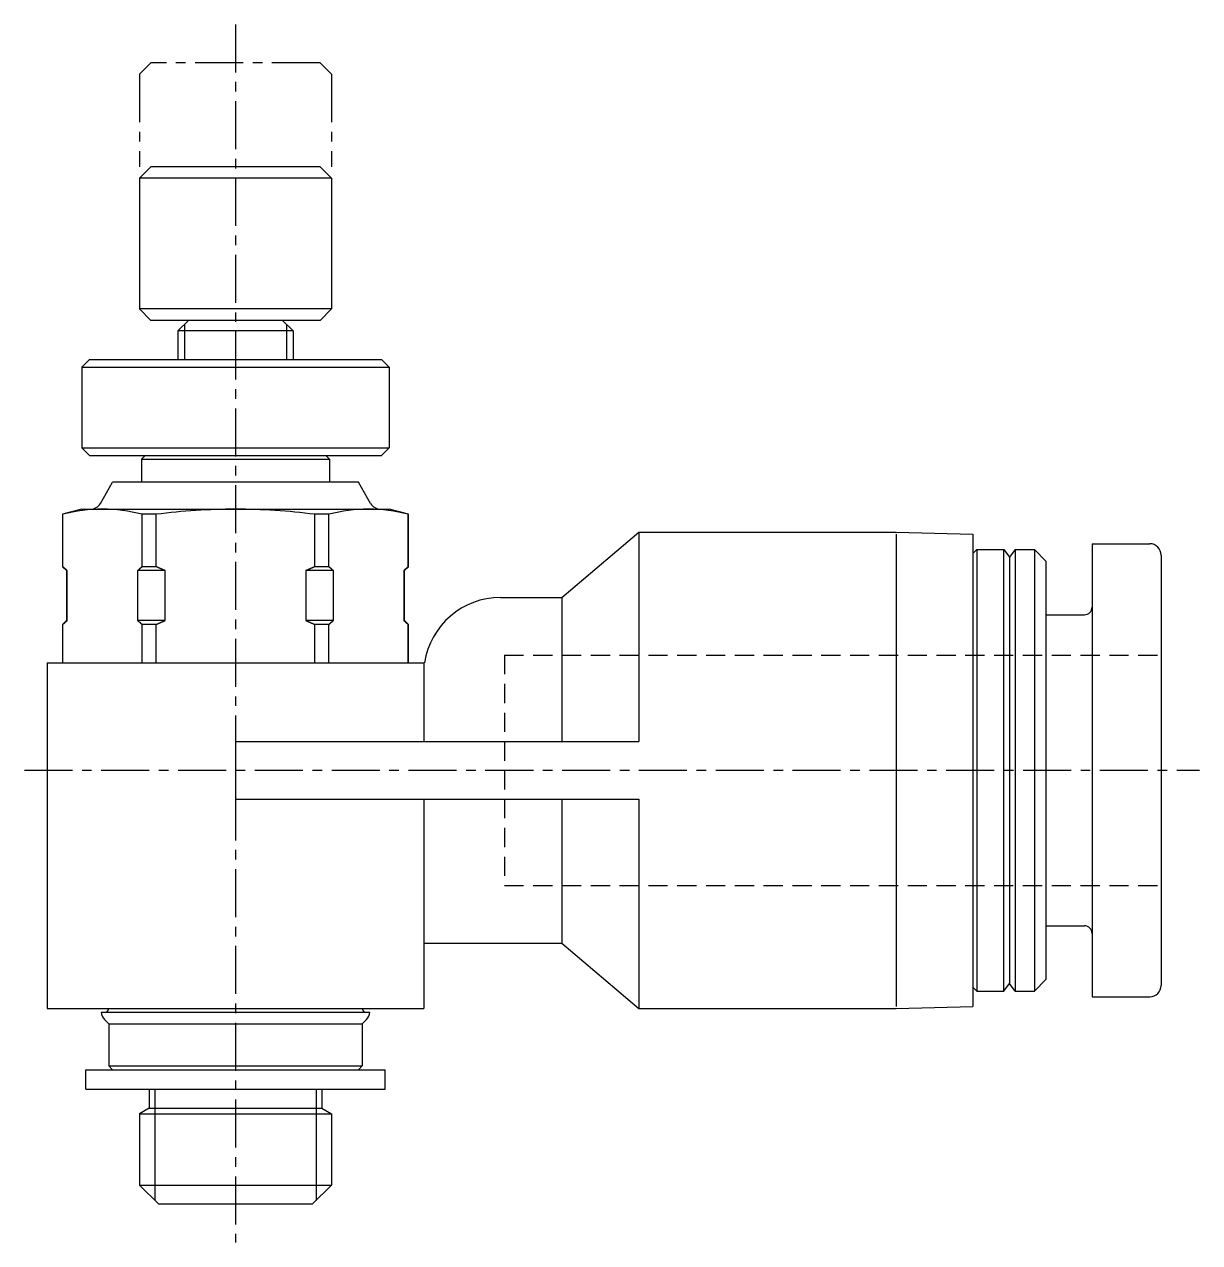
# Model space of a CAD drawing. Extents: x 3.6 to 91.3, y -19.5 to 70.
# Drawn here: x 28.64 to 59.24, y -0.5 to 31.22 of the extents above; entities that cross this region are included whole.
import ezdxf

# ---------------------------------------------------------------- set-up
doc = ezdxf.new("R2010")
doc.units = 0
doc.linetypes.add('CENTER', pattern=[2, 1.25, -0.25, 0.25, -0.25])
doc.linetypes.add('DASHED', pattern=[0.75, 0.5, -0.25])
doc.layers.get('0').update_dxf_attribs({"linetype": 'CONTINUOUS'})
doc.layers.add('CENTER', color=1, linetype='CENTER')
doc.layers.add('LY_1', color=7, linetype='CONTINUOUS')

msp = doc.modelspace()

# ---------------------------------------------------------------- linework, layer by layer
at = {"color": 7, "linetype": 'CONTINUOUS'}
for p, q in [((31.64, 27.216), (31.94, 27.516)), ((36.34, 27.516), (31.94, 27.516)), ((36.64, 27.216), (36.34, 27.516)), ((31.64, 27.216), (31.64, 23.816)), ((36.64, 27.216), (31.64, 27.216)), ((36.64, 27.216), (36.64, 23.816)), ((31.94, 23.516), (31.64, 23.816)), ((36.64, 23.816), (31.64, 23.816)), ((36.64, 23.816), (36.34, 23.516)), ((36.34, 23.516), (31.94, 23.516)), ((32.915, 23.516), (32.64, 23.241)), ((35.365, 23.516), (35.64, 23.241)), ((32.64, 23.241), (32.64, 22.5)), ((35.64, 23.241), (32.64, 23.241)), ((35.64, 23.241), (35.64, 22.5)), ((30.14, 22.3), (30.34, 22.5)), ((30.14, 22.3), (38.14, 22.3)), ((30.14, 22.3), (30.14, 20.2)), ((30.34, 22.5), (37.94, 22.5)), ((37.94, 22.5), (38.14, 22.3)), ((38.14, 22.3), (38.14, 20.2)), ((30.14, 20.2), (38.14, 20.2)), ((30.14, 20.2), (30.34, 20)), ((30.34, 20), (37.94, 20)), ((31.69, 19.9), (31.79, 20)), ((36.59, 19.9), (36.49, 20)), ((38.14, 20.2), (37.94, 20)), ((31.69, 19.9), (36.59, 19.9)), ((31.69, 19.9), (31.69, 19.3)), ((36.59, 19.9), (36.59, 19.3)), ((30.623, 18.75), (30.94, 19.3)), ((37.34, 19.3), (30.94, 19.3)), ((37.658, 18.75), (37.34, 19.3)), ((30.14, 18.6), (29.64, 18.466)), ((29.64, 18.466), (29.64, 17.1)), ((29.645, 18.466), (29.64, 18.466)), ((29.645, 17.1), (29.645, 18.466)), ((30.14, 18.6), (38.14, 18.6)), ((31.707, 17.1), (31.707, 18.466)), ((32.079, 18.466), (31.707, 18.466)), ((32.079, 17.1), (32.079, 18.466)), ((36.202, 17.1), (36.202, 18.466)), ((36.573, 18.466), (36.202, 18.466)), ((36.573, 17.1), (36.573, 18.466)), ((38.64, 18.466), (38.14, 18.6)), ((38.64, 18.466), (38.635, 18.466)), ((38.635, 17.1), (38.635, 18.466)), ((38.64, 17.1), (38.64, 18.466)), ((42.64, 16.3), (44.64, 18)), ((44.64, 18), (51.34, 18)), ((44.64, 18), (44.64, 12.55)), ((51.34, 18), (53.34, 17.948)), ((51.34, 17.948), (51.34, 5.652)), ((53.34, 17.948), (53.34, 5.652)), ((53.34, 17.45), (53.44, 17.55)), ((53.44, 17.55), (53.44, 6.05)), ((53.44, 17.55), (54.14, 17.55)), ((54.14, 6.05), (54.14, 17.55)), ((54.14, 17.55), (54.29, 17.35)), ((54.44, 17.55), (54.29, 17.35)), ((54.44, 17.55), (54.44, 6.05)), ((54.44, 17.55), (54.94, 17.55)), ((54.94, 17.55), (54.94, 6.05)), ((54.94, 17.55), (55.24, 17.25)), ((56.44, 17.7), (56.44, 5.9)), ((56.44, 17.7), (57.94, 17.7)), ((54.29, 17.35), (54.29, 6.25)), ((55.24, 17.25), (55.24, 6.35)), ((58.24, 17.4), (58.24, 6.2)), ((29.645, 17.1), (29.64, 17.1)), ((29.64, 17.1), (29.74, 17)), ((29.759, 17), (29.74, 17)), ((29.74, 17), (29.74, 15.7)), ((29.759, 15.7), (29.759, 17)), ((31.593, 17), (31.593, 15.7)), ((32.307, 17), (31.593, 17)), ((32.079, 17.1), (31.707, 17.1)), ((32.307, 15.7), (32.307, 17)), ((35.973, 17), (35.973, 15.7)), ((36.688, 17), (35.973, 17)), ((36.573, 17.1), (36.202, 17.1)), ((36.688, 15.7), (36.688, 17)), ((38.54, 17), (38.521, 17)), ((38.521, 17), (38.521, 15.7)), ((38.54, 17), (38.64, 17.1)), ((38.54, 15.7), (38.54, 17)), ((38.64, 17.1), (38.635, 17.1)), ((41.04, 16.3), (42.64, 16.3)), ((42.64, 16.3), (42.64, 12.55)), ((29.74, 15.7), (29.64, 15.6)), ((29.64, 15.6), (29.64, 14.6)), ((29.645, 15.6), (29.64, 15.6)), ((29.645, 14.6), (29.645, 15.6)), ((29.759, 15.7), (29.74, 15.7)), ((32.307, 15.7), (31.593, 15.7)), ((31.707, 14.6), (31.707, 15.6)), ((32.079, 15.6), (31.707, 15.6)), ((32.079, 14.6), (32.079, 15.6)), ((36.688, 15.7), (35.973, 15.7)), ((36.202, 14.6), (36.202, 15.6)), ((36.573, 15.6), (36.202, 15.6)), ((36.573, 14.6), (36.573, 15.6)), ((38.54, 15.7), (38.521, 15.7)), ((38.64, 15.6), (38.54, 15.7)), ((38.635, 14.6), (38.635, 15.6)), ((38.64, 15.6), (38.635, 15.6)), ((38.64, 14.6), (38.64, 15.6)), ((55.24, 15.85), (56.24, 15.85)), ((29.24, 14.6), (39.04, 14.6)), ((29.24, 14.6), (29.24, 5.6)), ((39.04, 14.6), (39.04, 12.55)), ((34.14, 12.55), (44.64, 12.55)), ((34.14, 12.55), (34.14, 11.05)), ((34.14, 11.05), (44.64, 11.05)), ((39.04, 11.05), (39.04, 5.6)), ((42.64, 11.05), (42.64, 7.3)), ((44.64, 11.05), (44.64, 5.6)), ((55.24, 7.75), (56.24, 7.75)), ((39.04, 7.3), (42.64, 7.3)), ((42.64, 7.3), (44.64, 5.6)), ((54.94, 6.05), (55.24, 6.35)), ((53.34, 6.15), (53.44, 6.05)), ((53.44, 6.05), (54.14, 6.05)), ((54.14, 6.05), (54.29, 6.25)), ((54.44, 6.05), (54.29, 6.25)), ((54.44, 6.05), (54.94, 6.05)), ((56.44, 5.9), (57.94, 5.9)), ((29.24, 5.6), (39.04, 5.6)), ((30.64, 5.5), (37.639, 5.5)), ((44.64, 5.6), (51.34, 5.6)), ((51.34, 5.6), (53.34, 5.652)), ((30.728, 5.312), (30.84, 5.2)), ((30.84, 5.2), (37.44, 5.2)), ((30.84, 5.2), (30.84, 4.1)), ((37.552, 5.312), (37.44, 5.2)), ((37.44, 5.2), (37.44, 4.1)), ((30.24, 3.5), (30.24, 4)), ((30.24, 4), (38.04, 4)), ((30.84, 4.1), (37.44, 4.1)), ((30.94, 4), (30.84, 4.1)), ((37.44, 4.1), (37.34, 4)), ((38.04, 3.5), (38.04, 4)), ((30.24, 3.5), (38.04, 3.5)), ((31.89, 3.5), (31.89, 3)), ((36.39, 3.5), (36.39, 3)), ((31.89, 3), (31.64, 2.856)), ((31.64, 2.856), (36.64, 2.856)), ((31.64, 2.856), (31.64, 1)), ((31.89, 3), (36.39, 3)), ((36.39, 3), (36.64, 2.856)), ((36.64, 2.856), (36.64, 1)), ((31.64, 1), (36.64, 1)), ((31.64, 1), (32.14, 0.5)), ((36.64, 1), (36.14, 0.5)), ((36.14, 0.5), (32.14, 0.5))]:
    msp.add_line(p, q, dxfattribs=at)
at = {"color": 3, "linetype": 'DASHED'}
for p, q in [((41.14, 14.8), (41.14, 8.8)), ((41.14, 14.8), (58.24, 14.8)), ((41.14, 8.8), (58.24, 8.8))]:
    msp.add_line(p, q, dxfattribs=at)
at = {"color": 7}
for points in [[(29.759, 17, 0), (29.759, 17, 0), (29.758, 17.001, 0), (29.757, 17.002, 0), (29.757, 17.002, 0), (29.756, 17.003, 0), (29.755, 17.004, 0), (29.754, 17.004, 0), (29.754, 17.005, 0), (29.753, 17.005, 0), (29.752, 17.006, 0), (29.751, 17.007, 0), (29.751, 17.007, 0), (29.75, 17.008, 0), (29.749, 17.009, 0), (29.748, 17.009, 0), (29.748, 17.01, 0), (29.747, 17.01, 0), (29.746, 17.011, 0), (29.746, 17.012, 0), (29.745, 17.012, 0), (29.744, 17.013, 0), (29.743, 17.013, 0), (29.743, 17.014, 0), (29.742, 17.015, 0), (29.741, 17.015, 0), (29.741, 17.016, 0), (29.74, 17.017, 0), (29.739, 17.017, 0), (29.738, 17.018, 0), (29.738, 17.018, 0), (29.737, 17.019, 0), (29.736, 17.02, 0), (29.735, 17.02, 0), (29.735, 17.021, 0), (29.734, 17.021, 0), (29.733, 17.022, 0), (29.733, 17.023, 0), (29.732, 17.023, 0), (29.731, 17.024, 0), (29.73, 17.024, 0), (29.73, 17.025, 0), (29.729, 17.026, 0), (29.728, 17.026, 0), (29.727, 17.027, 0), (29.727, 17.028, 0), (29.726, 17.028, 0), (29.725, 17.029, 0), (29.724, 17.029, 0), (29.724, 17.03, 0), (29.723, 17.031, 0), (29.722, 17.031, 0), (29.722, 17.032, 0), (29.721, 17.033, 0), (29.72, 17.033, 0), (29.719, 17.034, 0), (29.719, 17.035, 0), (29.718, 17.035, 0), (29.717, 17.036, 0), (29.716, 17.036, 0), (29.716, 17.037, 0), (29.715, 17.038, 0), (29.714, 17.038, 0), (29.714, 17.039, 0), (29.713, 17.04, 0), (29.712, 17.04, 0), (29.712, 17.041, 0), (29.711, 17.041, 0), (29.71, 17.042, 0), (29.709, 17.043, 0), (29.709, 17.043, 0), (29.708, 17.044, 0), (29.707, 17.044, 0), (29.706, 17.045, 0), (29.706, 17.046, 0), (29.705, 17.046, 0), (29.704, 17.047, 0), (29.704, 17.048, 0), (29.703, 17.048, 0), (29.702, 17.049, 0), (29.701, 17.049, 0), (29.701, 17.05, 0), (29.7, 17.051, 0), (29.699, 17.051, 0), (29.698, 17.052, 0), (29.698, 17.053, 0), (29.697, 17.053, 0), (29.696, 17.054, 0), (29.696, 17.055, 0), (29.695, 17.055, 0), (29.694, 17.056, 0), (29.694, 17.056, 0), (29.693, 17.057, 0), (29.692, 17.058, 0), (29.691, 17.058, 0), (29.691, 17.059, 0), (29.69, 17.06, 0), (29.689, 17.06, 0), (29.689, 17.061, 0), (29.688, 17.061, 0), (29.687, 17.062, 0), (29.686, 17.063, 0), (29.686, 17.063, 0), (29.685, 17.064, 0), (29.684, 17.065, 0), (29.683, 17.065, 0), (29.683, 17.066, 0), (29.682, 17.067, 0), (29.681, 17.067, 0), (29.681, 17.068, 0), (29.68, 17.069, 0), (29.679, 17.069, 0), (29.678, 17.07, 0), (29.678, 17.07, 0), (29.677, 17.071, 0), (29.676, 17.072, 0), (29.676, 17.072, 0), (29.675, 17.073, 0), (29.674, 17.074, 0), (29.674, 17.074, 0), (29.673, 17.075, 0), (29.672, 17.076, 0), (29.671, 17.076, 0), (29.671, 17.077, 0), (29.67, 17.077, 0), (29.669, 17.078, 0), (29.669, 17.079, 0), (29.668, 17.079, 0), (29.667, 17.08, 0), (29.666, 17.081, 0), (29.666, 17.081, 0), (29.665, 17.082, 0), (29.664, 17.082, 0), (29.664, 17.083, 0), (29.663, 17.084, 0), (29.662, 17.084, 0), (29.662, 17.085, 0), (29.661, 17.086, 0), (29.66, 17.086, 0), (29.659, 17.087, 0), (29.659, 17.088, 0), (29.658, 17.088, 0), (29.657, 17.089, 0), (29.657, 17.09, 0), (29.656, 17.09, 0), (29.655, 17.091, 0), (29.654, 17.091, 0), (29.654, 17.092, 0), (29.653, 17.093, 0), (29.652, 17.093, 0), (29.652, 17.094, 0), (29.651, 17.095, 0), (29.65, 17.095, 0), (29.649, 17.096, 0), (29.649, 17.097, 0), (29.648, 17.097, 0), (29.647, 17.098, 0), (29.647, 17.099, 0), (29.646, 17.099, 0), (29.645, 17.1, 0)], [(31.707, 17.1, 0), (31.706, 17.099, 0), (31.705, 17.099, 0), (31.705, 17.098, 0), (31.704, 17.097, 0), (31.703, 17.097, 0), (31.703, 17.096, 0), (31.702, 17.095, 0), (31.701, 17.095, 0), (31.7, 17.094, 0), (31.7, 17.093, 0), (31.699, 17.093, 0), (31.698, 17.092, 0), (31.698, 17.091, 0), (31.697, 17.091, 0), (31.696, 17.09, 0), (31.695, 17.09, 0), (31.695, 17.089, 0), (31.694, 17.088, 0), (31.693, 17.088, 0), (31.693, 17.087, 0), (31.692, 17.086, 0), (31.691, 17.086, 0), (31.691, 17.085, 0), (31.69, 17.084, 0), (31.689, 17.084, 0), (31.688, 17.083, 0), (31.688, 17.082, 0), (31.687, 17.082, 0), (31.686, 17.081, 0), (31.686, 17.081, 0), (31.685, 17.08, 0), (31.684, 17.079, 0), (31.683, 17.079, 0), (31.683, 17.078, 0), (31.682, 17.077, 0), (31.681, 17.077, 0), (31.681, 17.076, 0), (31.68, 17.076, 0), (31.679, 17.075, 0), (31.678, 17.074, 0), (31.678, 17.074, 0), (31.677, 17.073, 0), (31.676, 17.072, 0), (31.676, 17.072, 0), (31.675, 17.071, 0), (31.674, 17.07, 0), (31.674, 17.07, 0), (31.673, 17.069, 0), (31.672, 17.069, 0), (31.671, 17.068, 0), (31.671, 17.067, 0), (31.67, 17.067, 0), (31.669, 17.066, 0), (31.669, 17.065, 0), (31.668, 17.065, 0), (31.667, 17.064, 0), (31.666, 17.063, 0), (31.666, 17.063, 0), (31.665, 17.062, 0), (31.664, 17.061, 0), (31.663, 17.061, 0), (31.663, 17.06, 0), (31.662, 17.06, 0), (31.661, 17.059, 0), (31.661, 17.058, 0), (31.66, 17.058, 0), (31.659, 17.057, 0), (31.659, 17.056, 0), (31.658, 17.056, 0), (31.657, 17.055, 0), (31.656, 17.055, 0), (31.656, 17.054, 0), (31.655, 17.053, 0), (31.654, 17.053, 0), (31.654, 17.052, 0), (31.653, 17.051, 0), (31.652, 17.051, 0), (31.651, 17.05, 0), (31.651, 17.049, 0), (31.65, 17.049, 0), (31.649, 17.048, 0), (31.648, 17.048, 0), (31.648, 17.047, 0), (31.647, 17.046, 0), (31.646, 17.046, 0), (31.646, 17.045, 0), (31.645, 17.044, 0), (31.644, 17.044, 0), (31.643, 17.043, 0), (31.643, 17.043, 0), (31.642, 17.042, 0), (31.641, 17.041, 0), (31.64, 17.041, 0), (31.64, 17.04, 0), (31.639, 17.04, 0), (31.638, 17.039, 0), (31.638, 17.038, 0), (31.637, 17.038, 0), (31.636, 17.037, 0), (31.636, 17.036, 0), (31.635, 17.036, 0), (31.634, 17.035, 0), (31.633, 17.035, 0), (31.633, 17.034, 0), (31.632, 17.033, 0), (31.631, 17.033, 0), (31.63, 17.032, 0), (31.63, 17.031, 0), (31.629, 17.031, 0), (31.628, 17.03, 0), (31.628, 17.029, 0), (31.627, 17.029, 0), (31.626, 17.028, 0), (31.625, 17.028, 0), (31.625, 17.027, 0), (31.624, 17.026, 0), (31.623, 17.026, 0), (31.622, 17.025, 0), (31.622, 17.024, 0), (31.621, 17.024, 0), (31.62, 17.023, 0), (31.619, 17.023, 0), (31.619, 17.022, 0), (31.618, 17.021, 0), (31.617, 17.021, 0), (31.617, 17.02, 0), (31.616, 17.02, 0), (31.615, 17.019, 0), (31.614, 17.018, 0), (31.614, 17.018, 0), (31.613, 17.017, 0), (31.612, 17.017, 0), (31.611, 17.016, 0), (31.611, 17.015, 0), (31.61, 17.015, 0), (31.609, 17.014, 0), (31.609, 17.013, 0), (31.608, 17.013, 0), (31.607, 17.012, 0), (31.606, 17.012, 0), (31.606, 17.011, 0), (31.605, 17.01, 0), (31.604, 17.01, 0), (31.604, 17.009, 0), (31.603, 17.009, 0), (31.602, 17.008, 0), (31.601, 17.007, 0), (31.601, 17.007, 0), (31.6, 17.006, 0), (31.599, 17.005, 0), (31.598, 17.005, 0), (31.598, 17.004, 0), (31.597, 17.004, 0), (31.596, 17.003, 0), (31.596, 17.002, 0), (31.595, 17.002, 0), (31.594, 17.001, 0), (31.593, 17, 0), (31.593, 17, 0)], [(32.307, 17, 0), (32.306, 17, 0), (32.304, 17.001, 0), (32.303, 17.002, 0), (32.301, 17.002, 0), (32.3, 17.003, 0), (32.298, 17.003, 0), (32.297, 17.004, 0), (32.295, 17.005, 0), (32.294, 17.005, 0), (32.293, 17.006, 0), (32.291, 17.006, 0), (32.29, 17.007, 0), (32.288, 17.008, 0), (32.287, 17.008, 0), (32.285, 17.009, 0), (32.284, 17.01, 0), (32.282, 17.01, 0), (32.281, 17.011, 0), (32.28, 17.011, 0), (32.278, 17.012, 0), (32.277, 17.013, 0), (32.275, 17.013, 0), (32.274, 17.014, 0), (32.272, 17.015, 0), (32.271, 17.015, 0), (32.27, 17.016, 0), (32.268, 17.016, 0), (32.267, 17.017, 0), (32.265, 17.017, 0), (32.264, 17.018, 0), (32.262, 17.019, 0), (32.261, 17.019, 0), (32.259, 17.02, 0), (32.258, 17.021, 0), (32.257, 17.021, 0), (32.255, 17.022, 0), (32.254, 17.022, 0), (32.252, 17.023, 0), (32.251, 17.024, 0), (32.249, 17.024, 0), (32.248, 17.025, 0), (32.246, 17.026, 0), (32.245, 17.026, 0), (32.243, 17.027, 0), (32.242, 17.027, 0), (32.241, 17.028, 0), (32.239, 17.029, 0), (32.238, 17.029, 0), (32.236, 17.03, 0), (32.235, 17.03, 0), (32.233, 17.031, 0), (32.232, 17.032, 0), (32.23, 17.032, 0), (32.229, 17.033, 0), (32.228, 17.034, 0), (32.226, 17.034, 0), (32.225, 17.035, 0), (32.223, 17.035, 0), (32.222, 17.036, 0), (32.22, 17.037, 0), (32.219, 17.037, 0), (32.218, 17.038, 0), (32.216, 17.038, 0), (32.215, 17.039, 0), (32.213, 17.04, 0), (32.212, 17.04, 0), (32.21, 17.041, 0), (32.209, 17.042, 0), (32.208, 17.042, 0), (32.206, 17.043, 0), (32.205, 17.044, 0), (32.203, 17.044, 0), (32.202, 17.045, 0), (32.2, 17.045, 0), (32.199, 17.046, 0), (32.197, 17.047, 0), (32.196, 17.047, 0), (32.194, 17.048, 0), (32.193, 17.049, 0), (32.192, 17.049, 0), (32.19, 17.05, 0), (32.189, 17.05, 0), (32.187, 17.051, 0), (32.186, 17.052, 0), (32.184, 17.052, 0), (32.183, 17.053, 0), (32.182, 17.054, 0), (32.18, 17.054, 0), (32.179, 17.055, 0), (32.177, 17.055, 0), (32.176, 17.056, 0), (32.174, 17.057, 0), (32.173, 17.057, 0), (32.172, 17.058, 0), (32.17, 17.059, 0), (32.169, 17.059, 0), (32.167, 17.06, 0), (32.166, 17.061, 0), (32.164, 17.061, 0), (32.163, 17.062, 0), (32.161, 17.062, 0), (32.16, 17.063, 0), (32.159, 17.064, 0), (32.157, 17.064, 0), (32.156, 17.065, 0), (32.154, 17.066, 0), (32.153, 17.066, 0), (32.151, 17.067, 0), (32.15, 17.068, 0), (32.149, 17.068, 0), (32.147, 17.069, 0), (32.146, 17.07, 0), (32.144, 17.07, 0), (32.143, 17.071, 0), (32.141, 17.071, 0), (32.14, 17.072, 0), (32.139, 17.073, 0), (32.137, 17.073, 0), (32.136, 17.074, 0), (32.134, 17.075, 0), (32.133, 17.075, 0), (32.131, 17.076, 0), (32.13, 17.076, 0), (32.129, 17.077, 0), (32.127, 17.078, 0), (32.126, 17.078, 0), (32.124, 17.079, 0), (32.123, 17.08, 0), (32.121, 17.08, 0), (32.12, 17.081, 0), (32.118, 17.082, 0), (32.117, 17.082, 0), (32.116, 17.083, 0), (32.114, 17.084, 0), (32.113, 17.084, 0), (32.111, 17.085, 0), (32.11, 17.086, 0), (32.108, 17.086, 0), (32.107, 17.087, 0), (32.106, 17.087, 0), (32.104, 17.088, 0), (32.103, 17.089, 0), (32.101, 17.09, 0), (32.1, 17.09, 0), (32.099, 17.091, 0), (32.097, 17.091, 0), (32.096, 17.092, 0), (32.094, 17.093, 0), (32.093, 17.093, 0), (32.091, 17.094, 0), (32.09, 17.095, 0), (32.089, 17.095, 0), (32.087, 17.096, 0), (32.086, 17.097, 0), (32.084, 17.097, 0), (32.083, 17.098, 0), (32.081, 17.099, 0), (32.08, 17.099, 0), (32.079, 17.1, 0)], [(36.202, 17.1, 0), (36.2, 17.099, 0), (36.199, 17.099, 0), (36.197, 17.098, 0), (36.196, 17.097, 0), (36.194, 17.097, 0), (36.193, 17.096, 0), (36.192, 17.095, 0), (36.19, 17.095, 0), (36.189, 17.094, 0), (36.187, 17.093, 0), (36.186, 17.093, 0), (36.184, 17.092, 0), (36.183, 17.091, 0), (36.182, 17.091, 0), (36.18, 17.09, 0), (36.179, 17.09, 0), (36.177, 17.089, 0), (36.176, 17.088, 0), (36.175, 17.087, 0), (36.173, 17.087, 0), (36.172, 17.086, 0), (36.17, 17.086, 0), (36.169, 17.085, 0), (36.167, 17.084, 0), (36.166, 17.084, 0), (36.164, 17.083, 0), (36.163, 17.082, 0), (36.162, 17.082, 0), (36.16, 17.081, 0), (36.159, 17.08, 0), (36.157, 17.08, 0), (36.156, 17.079, 0), (36.154, 17.078, 0), (36.153, 17.078, 0), (36.152, 17.077, 0), (36.15, 17.076, 0), (36.149, 17.076, 0), (36.147, 17.075, 0), (36.146, 17.075, 0), (36.145, 17.074, 0), (36.143, 17.073, 0), (36.142, 17.073, 0), (36.14, 17.072, 0), (36.139, 17.071, 0), (36.137, 17.071, 0), (36.136, 17.07, 0), (36.135, 17.07, 0), (36.133, 17.069, 0), (36.132, 17.068, 0), (36.13, 17.068, 0), (36.129, 17.067, 0), (36.127, 17.066, 0), (36.126, 17.066, 0), (36.124, 17.065, 0), (36.123, 17.064, 0), (36.122, 17.064, 0), (36.12, 17.063, 0), (36.119, 17.062, 0), (36.117, 17.062, 0), (36.116, 17.061, 0), (36.114, 17.061, 0), (36.113, 17.06, 0), (36.111, 17.059, 0), (36.11, 17.059, 0), (36.109, 17.058, 0), (36.107, 17.057, 0), (36.106, 17.057, 0), (36.104, 17.056, 0), (36.103, 17.055, 0), (36.102, 17.055, 0), (36.1, 17.054, 0), (36.099, 17.054, 0), (36.097, 17.053, 0), (36.096, 17.052, 0), (36.094, 17.052, 0), (36.093, 17.051, 0), (36.091, 17.05, 0), (36.09, 17.05, 0), (36.089, 17.049, 0), (36.087, 17.049, 0), (36.086, 17.048, 0), (36.084, 17.047, 0), (36.083, 17.047, 0), (36.081, 17.046, 0), (36.08, 17.045, 0), (36.078, 17.045, 0), (36.077, 17.044, 0), (36.076, 17.044, 0), (36.074, 17.043, 0), (36.073, 17.042, 0), (36.071, 17.042, 0), (36.07, 17.041, 0), (36.068, 17.04, 0), (36.067, 17.04, 0), (36.066, 17.039, 0), (36.064, 17.039, 0), (36.063, 17.038, 0), (36.061, 17.037, 0), (36.06, 17.037, 0), (36.058, 17.036, 0), (36.057, 17.035, 0), (36.056, 17.035, 0), (36.054, 17.034, 0), (36.053, 17.034, 0), (36.051, 17.033, 0), (36.05, 17.032, 0), (36.048, 17.032, 0), (36.047, 17.031, 0), (36.045, 17.03, 0), (36.044, 17.03, 0), (36.042, 17.029, 0), (36.041, 17.029, 0), (36.04, 17.028, 0), (36.038, 17.027, 0), (36.037, 17.027, 0), (36.035, 17.026, 0), (36.034, 17.026, 0), (36.032, 17.025, 0), (36.031, 17.024, 0), (36.029, 17.024, 0), (36.028, 17.023, 0), (36.027, 17.022, 0), (36.025, 17.022, 0), (36.024, 17.021, 0), (36.022, 17.021, 0), (36.021, 17.02, 0), (36.019, 17.019, 0), (36.018, 17.019, 0), (36.017, 17.018, 0), (36.015, 17.017, 0), (36.014, 17.017, 0), (36.012, 17.016, 0), (36.011, 17.016, 0), (36.009, 17.015, 0), (36.008, 17.015, 0), (36.006, 17.014, 0), (36.005, 17.013, 0), (36.004, 17.013, 0), (36.002, 17.012, 0), (36.001, 17.011, 0), (35.999, 17.011, 0), (35.998, 17.01, 0), (35.996, 17.01, 0), (35.995, 17.009, 0), (35.993, 17.008, 0), (35.992, 17.008, 0), (35.99, 17.007, 0), (35.989, 17.006, 0), (35.988, 17.006, 0), (35.986, 17.005, 0), (35.985, 17.005, 0), (35.983, 17.004, 0), (35.982, 17.003, 0), (35.98, 17.003, 0), (35.979, 17.002, 0), (35.977, 17.002, 0), (35.976, 17.001, 0), (35.975, 17, 0), (35.973, 17, 0)], [(36.688, 17, 0), (36.687, 17, 0), (36.686, 17.001, 0), (36.685, 17.002, 0), (36.685, 17.002, 0), (36.684, 17.003, 0), (36.683, 17.004, 0), (36.683, 17.004, 0), (36.682, 17.005, 0), (36.681, 17.005, 0), (36.68, 17.006, 0), (36.68, 17.007, 0), (36.679, 17.007, 0), (36.678, 17.008, 0), (36.677, 17.009, 0), (36.677, 17.009, 0), (36.676, 17.01, 0), (36.675, 17.01, 0), (36.675, 17.011, 0), (36.674, 17.012, 0), (36.673, 17.012, 0), (36.672, 17.013, 0), (36.672, 17.013, 0), (36.671, 17.014, 0), (36.67, 17.015, 0), (36.669, 17.015, 0), (36.669, 17.016, 0), (36.668, 17.017, 0), (36.667, 17.017, 0), (36.666, 17.018, 0), (36.666, 17.018, 0), (36.665, 17.019, 0), (36.664, 17.02, 0), (36.664, 17.02, 0), (36.663, 17.021, 0), (36.662, 17.021, 0), (36.661, 17.022, 0), (36.661, 17.023, 0), (36.66, 17.023, 0), (36.659, 17.024, 0), (36.658, 17.024, 0), (36.658, 17.025, 0), (36.657, 17.026, 0), (36.656, 17.026, 0), (36.656, 17.027, 0), (36.655, 17.028, 0), (36.654, 17.028, 0), (36.653, 17.029, 0), (36.653, 17.029, 0), (36.652, 17.03, 0), (36.651, 17.031, 0), (36.651, 17.031, 0), (36.65, 17.032, 0), (36.649, 17.033, 0), (36.648, 17.033, 0), (36.648, 17.034, 0), (36.647, 17.035, 0), (36.646, 17.035, 0), (36.645, 17.036, 0), (36.645, 17.036, 0), (36.644, 17.037, 0), (36.643, 17.038, 0), (36.643, 17.038, 0), (36.642, 17.039, 0), (36.641, 17.04, 0), (36.64, 17.04, 0), (36.64, 17.041, 0), (36.639, 17.041, 0), (36.638, 17.042, 0), (36.638, 17.043, 0), (36.637, 17.043, 0), (36.636, 17.044, 0), (36.635, 17.044, 0), (36.635, 17.045, 0), (36.634, 17.046, 0), (36.633, 17.046, 0), (36.633, 17.047, 0), (36.632, 17.048, 0), (36.631, 17.048, 0), (36.63, 17.049, 0), (36.63, 17.049, 0), (36.629, 17.05, 0), (36.628, 17.051, 0), (36.627, 17.051, 0), (36.627, 17.052, 0), (36.626, 17.053, 0), (36.625, 17.053, 0), (36.625, 17.054, 0), (36.624, 17.055, 0), (36.623, 17.055, 0), (36.622, 17.056, 0), (36.622, 17.056, 0), (36.621, 17.057, 0), (36.62, 17.058, 0), (36.62, 17.058, 0), (36.619, 17.059, 0), (36.618, 17.06, 0), (36.617, 17.06, 0), (36.617, 17.061, 0), (36.616, 17.061, 0), (36.615, 17.062, 0), (36.615, 17.063, 0), (36.614, 17.063, 0), (36.613, 17.064, 0), (36.612, 17.065, 0), (36.612, 17.065, 0), (36.611, 17.066, 0), (36.61, 17.067, 0), (36.61, 17.067, 0), (36.609, 17.068, 0), (36.608, 17.069, 0), (36.607, 17.069, 0), (36.607, 17.07, 0), (36.606, 17.07, 0), (36.605, 17.071, 0), (36.605, 17.072, 0), (36.604, 17.072, 0), (36.603, 17.073, 0), (36.602, 17.074, 0), (36.602, 17.074, 0), (36.601, 17.075, 0), (36.6, 17.076, 0), (36.6, 17.076, 0), (36.599, 17.077, 0), (36.598, 17.077, 0), (36.597, 17.078, 0), (36.597, 17.079, 0), (36.596, 17.079, 0), (36.595, 17.08, 0), (36.595, 17.081, 0), (36.594, 17.081, 0), (36.593, 17.082, 0), (36.593, 17.082, 0), (36.592, 17.083, 0), (36.591, 17.084, 0), (36.59, 17.084, 0), (36.59, 17.085, 0), (36.589, 17.086, 0), (36.588, 17.086, 0), (36.587, 17.087, 0), (36.587, 17.088, 0), (36.586, 17.088, 0), (36.585, 17.089, 0), (36.585, 17.09, 0), (36.584, 17.09, 0), (36.583, 17.091, 0), (36.583, 17.091, 0), (36.582, 17.092, 0), (36.581, 17.093, 0), (36.581, 17.093, 0), (36.58, 17.094, 0), (36.579, 17.095, 0), (36.578, 17.095, 0), (36.578, 17.096, 0), (36.577, 17.097, 0), (36.576, 17.097, 0), (36.575, 17.098, 0), (36.575, 17.099, 0), (36.574, 17.099, 0), (36.573, 17.1, 0)], [(38.635, 17.1, 0), (38.634, 17.099, 0), (38.634, 17.099, 0), (38.633, 17.098, 0), (38.632, 17.097, 0), (38.632, 17.097, 0), (38.631, 17.096, 0), (38.63, 17.095, 0), (38.629, 17.095, 0), (38.629, 17.094, 0), (38.628, 17.093, 0), (38.627, 17.093, 0), (38.627, 17.092, 0), (38.626, 17.091, 0), (38.625, 17.091, 0), (38.624, 17.09, 0), (38.624, 17.09, 0), (38.623, 17.089, 0), (38.622, 17.088, 0), (38.622, 17.088, 0), (38.621, 17.087, 0), (38.62, 17.086, 0), (38.62, 17.086, 0), (38.619, 17.085, 0), (38.618, 17.084, 0), (38.617, 17.084, 0), (38.617, 17.083, 0), (38.616, 17.082, 0), (38.615, 17.082, 0), (38.614, 17.081, 0), (38.614, 17.081, 0), (38.613, 17.08, 0), (38.612, 17.079, 0), (38.612, 17.079, 0), (38.611, 17.078, 0), (38.61, 17.077, 0), (38.609, 17.077, 0), (38.609, 17.076, 0), (38.608, 17.076, 0), (38.607, 17.075, 0), (38.607, 17.074, 0), (38.606, 17.074, 0), (38.605, 17.073, 0), (38.605, 17.072, 0), (38.604, 17.072, 0), (38.603, 17.071, 0), (38.602, 17.07, 0), (38.602, 17.07, 0), (38.601, 17.069, 0), (38.6, 17.069, 0), (38.6, 17.068, 0), (38.599, 17.067, 0), (38.598, 17.067, 0), (38.597, 17.066, 0), (38.597, 17.065, 0), (38.596, 17.065, 0), (38.595, 17.064, 0), (38.595, 17.063, 0), (38.594, 17.063, 0), (38.593, 17.062, 0), (38.592, 17.061, 0), (38.592, 17.061, 0), (38.591, 17.06, 0), (38.59, 17.06, 0), (38.59, 17.059, 0), (38.589, 17.058, 0), (38.588, 17.058, 0), (38.587, 17.057, 0), (38.587, 17.056, 0), (38.586, 17.056, 0), (38.585, 17.055, 0), (38.584, 17.055, 0), (38.584, 17.054, 0), (38.583, 17.053, 0), (38.582, 17.053, 0), (38.582, 17.052, 0), (38.581, 17.051, 0), (38.58, 17.051, 0), (38.58, 17.05, 0), (38.579, 17.049, 0), (38.578, 17.049, 0), (38.577, 17.048, 0), (38.577, 17.048, 0), (38.576, 17.047, 0), (38.575, 17.046, 0), (38.575, 17.046, 0), (38.574, 17.045, 0), (38.573, 17.044, 0), (38.572, 17.044, 0), (38.572, 17.043, 0), (38.571, 17.043, 0), (38.57, 17.042, 0), (38.569, 17.041, 0), (38.569, 17.041, 0), (38.568, 17.04, 0), (38.567, 17.04, 0), (38.567, 17.039, 0), (38.566, 17.038, 0), (38.565, 17.038, 0), (38.564, 17.037, 0), (38.564, 17.036, 0), (38.563, 17.036, 0), (38.562, 17.035, 0), (38.562, 17.035, 0), (38.561, 17.034, 0), (38.56, 17.033, 0), (38.559, 17.033, 0), (38.559, 17.032, 0), (38.558, 17.031, 0), (38.557, 17.031, 0), (38.556, 17.03, 0), (38.556, 17.029, 0), (38.555, 17.029, 0), (38.554, 17.028, 0), (38.553, 17.028, 0), (38.553, 17.027, 0), (38.552, 17.026, 0), (38.551, 17.026, 0), (38.551, 17.025, 0), (38.55, 17.024, 0), (38.549, 17.024, 0), (38.548, 17.023, 0), (38.548, 17.023, 0), (38.547, 17.022, 0), (38.546, 17.021, 0), (38.546, 17.021, 0), (38.545, 17.02, 0), (38.544, 17.02, 0), (38.543, 17.019, 0), (38.543, 17.018, 0), (38.542, 17.018, 0), (38.541, 17.017, 0), (38.541, 17.017, 0), (38.54, 17.016, 0), (38.539, 17.015, 0), (38.538, 17.015, 0), (38.538, 17.014, 0), (38.537, 17.013, 0), (38.536, 17.013, 0), (38.535, 17.012, 0), (38.535, 17.012, 0), (38.534, 17.011, 0), (38.533, 17.01, 0), (38.532, 17.01, 0), (38.532, 17.009, 0), (38.531, 17.009, 0), (38.53, 17.008, 0), (38.529, 17.007, 0), (38.529, 17.007, 0), (38.528, 17.006, 0), (38.527, 17.005, 0), (38.527, 17.005, 0), (38.526, 17.004, 0), (38.525, 17.004, 0), (38.524, 17.003, 0), (38.524, 17.002, 0), (38.523, 17.002, 0), (38.522, 17.001, 0), (38.522, 17, 0), (38.521, 17, 0)], [(29.645, 15.6, 0), (29.646, 15.601, 0), (29.647, 15.601, 0), (29.647, 15.602, 0), (29.648, 15.602, 0), (29.649, 15.603, 0), (29.649, 15.604, 0), (29.65, 15.604, 0), (29.651, 15.605, 0), (29.652, 15.606, 0), (29.652, 15.606, 0), (29.653, 15.607, 0), (29.654, 15.608, 0), (29.654, 15.608, 0), (29.655, 15.609, 0), (29.656, 15.61, 0), (29.657, 15.61, 0), (29.657, 15.611, 0), (29.658, 15.611, 0), (29.659, 15.612, 0), (29.659, 15.613, 0), (29.66, 15.613, 0), (29.661, 15.614, 0), (29.662, 15.615, 0), (29.662, 15.615, 0), (29.663, 15.616, 0), (29.664, 15.617, 0), (29.664, 15.617, 0), (29.665, 15.618, 0), (29.666, 15.618, 0), (29.666, 15.619, 0), (29.667, 15.62, 0), (29.668, 15.62, 0), (29.669, 15.621, 0), (29.669, 15.622, 0), (29.67, 15.622, 0), (29.671, 15.623, 0), (29.671, 15.624, 0), (29.672, 15.624, 0), (29.673, 15.625, 0), (29.674, 15.626, 0), (29.674, 15.626, 0), (29.675, 15.627, 0), (29.676, 15.627, 0), (29.676, 15.628, 0), (29.677, 15.629, 0), (29.678, 15.629, 0), (29.678, 15.63, 0), (29.679, 15.631, 0), (29.68, 15.631, 0), (29.681, 15.632, 0), (29.681, 15.633, 0), (29.682, 15.633, 0), (29.683, 15.634, 0), (29.683, 15.634, 0), (29.684, 15.635, 0), (29.685, 15.636, 0), (29.686, 15.636, 0), (29.686, 15.637, 0), (29.687, 15.638, 0), (29.688, 15.638, 0), (29.689, 15.639, 0), (29.689, 15.639, 0), (29.69, 15.64, 0), (29.691, 15.641, 0), (29.691, 15.641, 0), (29.692, 15.642, 0), (29.693, 15.643, 0), (29.694, 15.643, 0), (29.694, 15.644, 0), (29.695, 15.645, 0), (29.696, 15.645, 0), (29.696, 15.646, 0), (29.697, 15.646, 0), (29.698, 15.647, 0), (29.698, 15.648, 0), (29.699, 15.648, 0), (29.7, 15.649, 0), (29.701, 15.65, 0), (29.701, 15.65, 0), (29.702, 15.651, 0), (29.703, 15.652, 0), (29.704, 15.652, 0), (29.704, 15.653, 0), (29.705, 15.653, 0), (29.706, 15.654, 0), (29.706, 15.655, 0), (29.707, 15.655, 0), (29.708, 15.656, 0), (29.709, 15.656, 0), (29.709, 15.657, 0), (29.71, 15.658, 0), (29.711, 15.658, 0), (29.712, 15.659, 0), (29.712, 15.66, 0), (29.713, 15.66, 0), (29.714, 15.661, 0), (29.714, 15.662, 0), (29.715, 15.662, 0), (29.716, 15.663, 0), (29.716, 15.663, 0), (29.717, 15.664, 0), (29.718, 15.665, 0), (29.719, 15.665, 0), (29.719, 15.666, 0), (29.72, 15.666, 0), (29.721, 15.667, 0), (29.722, 15.668, 0), (29.722, 15.668, 0), (29.723, 15.669, 0), (29.724, 15.67, 0), (29.724, 15.67, 0), (29.725, 15.671, 0), (29.726, 15.671, 0), (29.727, 15.672, 0), (29.727, 15.673, 0), (29.728, 15.673, 0), (29.729, 15.674, 0), (29.73, 15.675, 0), (29.73, 15.675, 0), (29.731, 15.676, 0), (29.732, 15.677, 0), (29.733, 15.677, 0), (29.733, 15.678, 0), (29.734, 15.678, 0), (29.735, 15.679, 0), (29.735, 15.68, 0), (29.736, 15.68, 0), (29.737, 15.681, 0), (29.738, 15.681, 0), (29.738, 15.682, 0), (29.739, 15.683, 0), (29.74, 15.683, 0), (29.741, 15.684, 0), (29.741, 15.684, 0), (29.742, 15.685, 0), (29.743, 15.686, 0), (29.743, 15.686, 0), (29.744, 15.687, 0), (29.745, 15.688, 0), (29.746, 15.688, 0), (29.746, 15.689, 0), (29.747, 15.69, 0), (29.748, 15.69, 0), (29.748, 15.691, 0), (29.749, 15.691, 0), (29.75, 15.692, 0), (29.751, 15.693, 0), (29.751, 15.693, 0), (29.752, 15.694, 0), (29.753, 15.694, 0), (29.754, 15.695, 0), (29.754, 15.696, 0), (29.755, 15.696, 0), (29.756, 15.697, 0), (29.757, 15.697, 0), (29.757, 15.698, 0), (29.758, 15.699, 0), (29.759, 15.699, 0), (29.759, 15.7, 0)], [(31.593, 15.7, 0), (31.593, 15.699, 0), (31.594, 15.699, 0), (31.595, 15.698, 0), (31.596, 15.697, 0), (31.596, 15.697, 0), (31.597, 15.696, 0), (31.598, 15.696, 0), (31.598, 15.695, 0), (31.599, 15.694, 0), (31.6, 15.694, 0), (31.601, 15.693, 0), (31.601, 15.693, 0), (31.602, 15.692, 0), (31.603, 15.691, 0), (31.604, 15.691, 0), (31.604, 15.69, 0), (31.605, 15.69, 0), (31.606, 15.689, 0), (31.606, 15.688, 0), (31.607, 15.688, 0), (31.608, 15.687, 0), (31.609, 15.686, 0), (31.609, 15.686, 0), (31.61, 15.685, 0), (31.611, 15.684, 0), (31.611, 15.684, 0), (31.612, 15.683, 0), (31.613, 15.683, 0), (31.614, 15.682, 0), (31.614, 15.681, 0), (31.615, 15.681, 0), (31.616, 15.68, 0), (31.617, 15.68, 0), (31.617, 15.679, 0), (31.618, 15.678, 0), (31.619, 15.678, 0), (31.619, 15.677, 0), (31.62, 15.677, 0), (31.621, 15.676, 0), (31.622, 15.675, 0), (31.622, 15.675, 0), (31.623, 15.674, 0), (31.624, 15.673, 0), (31.625, 15.673, 0), (31.625, 15.672, 0), (31.626, 15.671, 0), (31.627, 15.671, 0), (31.628, 15.67, 0), (31.628, 15.67, 0), (31.629, 15.669, 0), (31.63, 15.668, 0), (31.63, 15.668, 0), (31.631, 15.667, 0), (31.632, 15.666, 0), (31.633, 15.666, 0), (31.633, 15.665, 0), (31.634, 15.665, 0), (31.635, 15.664, 0), (31.636, 15.663, 0), (31.636, 15.663, 0), (31.637, 15.662, 0), (31.638, 15.662, 0), (31.638, 15.661, 0), (31.639, 15.66, 0), (31.64, 15.66, 0), (31.64, 15.659, 0), (31.641, 15.658, 0), (31.642, 15.658, 0), (31.643, 15.657, 0), (31.643, 15.656, 0), (31.644, 15.656, 0), (31.645, 15.655, 0), (31.646, 15.655, 0), (31.646, 15.654, 0), (31.647, 15.653, 0), (31.648, 15.653, 0), (31.648, 15.652, 0), (31.649, 15.652, 0), (31.65, 15.651, 0), (31.651, 15.65, 0), (31.651, 15.65, 0), (31.652, 15.649, 0), (31.653, 15.648, 0), (31.654, 15.648, 0), (31.654, 15.647, 0), (31.655, 15.646, 0), (31.656, 15.646, 0), (31.656, 15.645, 0), (31.657, 15.645, 0), (31.658, 15.644, 0), (31.659, 15.643, 0), (31.659, 15.643, 0), (31.66, 15.642, 0), (31.661, 15.641, 0), (31.661, 15.641, 0), (31.662, 15.64, 0), (31.663, 15.639, 0), (31.663, 15.639, 0), (31.664, 15.638, 0), (31.665, 15.638, 0), (31.666, 15.637, 0), (31.666, 15.636, 0), (31.667, 15.636, 0), (31.668, 15.635, 0), (31.669, 15.634, 0), (31.669, 15.634, 0), (31.67, 15.633, 0), (31.671, 15.633, 0), (31.671, 15.632, 0), (31.672, 15.631, 0), (31.673, 15.631, 0), (31.674, 15.63, 0), (31.674, 15.629, 0), (31.675, 15.629, 0), (31.676, 15.628, 0), (31.676, 15.627, 0), (31.677, 15.627, 0), (31.678, 15.626, 0), (31.678, 15.626, 0), (31.679, 15.625, 0), (31.68, 15.624, 0), (31.681, 15.624, 0), (31.681, 15.623, 0), (31.682, 15.622, 0), (31.683, 15.622, 0), (31.683, 15.621, 0), (31.684, 15.62, 0), (31.685, 15.62, 0), (31.686, 15.619, 0), (31.686, 15.618, 0), (31.687, 15.618, 0), (31.688, 15.617, 0), (31.688, 15.617, 0), (31.689, 15.616, 0), (31.69, 15.615, 0), (31.691, 15.615, 0), (31.691, 15.614, 0), (31.692, 15.613, 0), (31.693, 15.613, 0), (31.693, 15.612, 0), (31.694, 15.611, 0), (31.695, 15.611, 0), (31.695, 15.61, 0), (31.696, 15.61, 0), (31.697, 15.609, 0), (31.698, 15.608, 0), (31.698, 15.608, 0), (31.699, 15.607, 0), (31.7, 15.606, 0), (31.7, 15.606, 0), (31.701, 15.605, 0), (31.702, 15.604, 0), (31.703, 15.604, 0), (31.703, 15.603, 0), (31.704, 15.602, 0), (31.705, 15.602, 0), (31.705, 15.601, 0), (31.706, 15.601, 0), (31.707, 15.6, 0)], [(32.079, 15.6, 0), (32.08, 15.601, 0), (32.081, 15.601, 0), (32.083, 15.602, 0), (32.084, 15.602, 0), (32.086, 15.603, 0), (32.087, 15.604, 0), (32.089, 15.604, 0), (32.09, 15.605, 0), (32.091, 15.606, 0), (32.093, 15.606, 0), (32.094, 15.607, 0), (32.096, 15.608, 0), (32.097, 15.608, 0), (32.099, 15.609, 0), (32.1, 15.61, 0), (32.101, 15.61, 0), (32.103, 15.611, 0), (32.104, 15.612, 0), (32.106, 15.612, 0), (32.107, 15.613, 0), (32.108, 15.614, 0), (32.11, 15.614, 0), (32.111, 15.615, 0), (32.113, 15.616, 0), (32.114, 15.616, 0), (32.116, 15.617, 0), (32.117, 15.617, 0), (32.118, 15.618, 0), (32.12, 15.619, 0), (32.121, 15.619, 0), (32.123, 15.62, 0), (32.124, 15.621, 0), (32.126, 15.621, 0), (32.127, 15.622, 0), (32.129, 15.623, 0), (32.13, 15.623, 0), (32.131, 15.624, 0), (32.133, 15.624, 0), (32.134, 15.625, 0), (32.136, 15.626, 0), (32.137, 15.626, 0), (32.139, 15.627, 0), (32.14, 15.628, 0), (32.141, 15.628, 0), (32.143, 15.629, 0), (32.144, 15.63, 0), (32.146, 15.63, 0), (32.147, 15.631, 0), (32.149, 15.632, 0), (32.15, 15.632, 0), (32.151, 15.633, 0), (32.153, 15.633, 0), (32.154, 15.634, 0), (32.156, 15.635, 0), (32.157, 15.635, 0), (32.159, 15.636, 0), (32.16, 15.637, 0), (32.161, 15.637, 0), (32.163, 15.638, 0), (32.164, 15.639, 0), (32.166, 15.639, 0), (32.167, 15.64, 0), (32.169, 15.64, 0), (32.17, 15.641, 0), (32.172, 15.642, 0), (32.173, 15.642, 0), (32.174, 15.643, 0), (32.176, 15.644, 0), (32.177, 15.644, 0), (32.179, 15.645, 0), (32.18, 15.646, 0), (32.182, 15.646, 0), (32.183, 15.647, 0), (32.184, 15.647, 0), (32.186, 15.648, 0), (32.187, 15.649, 0), (32.189, 15.649, 0), (32.19, 15.65, 0), (32.192, 15.651, 0), (32.193, 15.651, 0), (32.194, 15.652, 0), (32.196, 15.652, 0), (32.197, 15.653, 0), (32.199, 15.654, 0), (32.2, 15.654, 0), (32.202, 15.655, 0), (32.203, 15.656, 0), (32.205, 15.656, 0), (32.206, 15.657, 0), (32.208, 15.658, 0), (32.209, 15.658, 0), (32.21, 15.659, 0), (32.212, 15.659, 0), (32.213, 15.66, 0), (32.215, 15.661, 0), (32.216, 15.661, 0), (32.218, 15.662, 0), (32.219, 15.662, 0), (32.22, 15.663, 0), (32.222, 15.664, 0), (32.223, 15.664, 0), (32.225, 15.665, 0), (32.226, 15.666, 0), (32.228, 15.666, 0), (32.229, 15.667, 0), (32.23, 15.667, 0), (32.232, 15.668, 0), (32.233, 15.669, 0), (32.235, 15.669, 0), (32.236, 15.67, 0), (32.238, 15.671, 0), (32.239, 15.671, 0), (32.241, 15.672, 0), (32.242, 15.672, 0), (32.243, 15.673, 0), (32.245, 15.674, 0), (32.246, 15.674, 0), (32.248, 15.675, 0), (32.249, 15.675, 0), (32.251, 15.676, 0), (32.252, 15.677, 0), (32.254, 15.677, 0), (32.255, 15.678, 0), (32.257, 15.679, 0), (32.258, 15.679, 0), (32.259, 15.68, 0), (32.261, 15.68, 0), (32.262, 15.681, 0), (32.264, 15.682, 0), (32.265, 15.682, 0), (32.267, 15.683, 0), (32.268, 15.684, 0), (32.27, 15.684, 0), (32.271, 15.685, 0), (32.272, 15.685, 0), (32.274, 15.686, 0), (32.275, 15.687, 0), (32.277, 15.687, 0), (32.278, 15.688, 0), (32.28, 15.688, 0), (32.281, 15.689, 0), (32.282, 15.69, 0), (32.284, 15.69, 0), (32.285, 15.691, 0), (32.287, 15.691, 0), (32.288, 15.692, 0), (32.29, 15.693, 0), (32.291, 15.693, 0), (32.293, 15.694, 0), (32.294, 15.694, 0), (32.295, 15.695, 0), (32.297, 15.696, 0), (32.298, 15.696, 0), (32.3, 15.697, 0), (32.301, 15.697, 0), (32.303, 15.698, 0), (32.304, 15.699, 0), (32.306, 15.699, 0), (32.307, 15.7, 0)], [(35.973, 15.7, 0), (35.975, 15.699, 0), (35.976, 15.699, 0), (35.977, 15.698, 0), (35.979, 15.697, 0), (35.98, 15.697, 0), (35.982, 15.696, 0), (35.983, 15.696, 0), (35.985, 15.695, 0), (35.986, 15.694, 0), (35.988, 15.694, 0), (35.989, 15.693, 0), (35.99, 15.693, 0), (35.992, 15.692, 0), (35.993, 15.691, 0), (35.995, 15.691, 0), (35.996, 15.69, 0), (35.998, 15.69, 0), (35.999, 15.689, 0), (36.001, 15.688, 0), (36.002, 15.688, 0), (36.004, 15.687, 0), (36.005, 15.687, 0), (36.006, 15.686, 0), (36.008, 15.685, 0), (36.009, 15.685, 0), (36.011, 15.684, 0), (36.012, 15.684, 0), (36.014, 15.683, 0), (36.015, 15.682, 0), (36.017, 15.682, 0), (36.018, 15.681, 0), (36.019, 15.68, 0), (36.021, 15.68, 0), (36.022, 15.679, 0), (36.024, 15.679, 0), (36.025, 15.678, 0), (36.027, 15.677, 0), (36.028, 15.677, 0), (36.029, 15.676, 0), (36.031, 15.675, 0), (36.032, 15.675, 0), (36.034, 15.674, 0), (36.035, 15.674, 0), (36.037, 15.673, 0), (36.038, 15.672, 0), (36.04, 15.672, 0), (36.041, 15.671, 0), (36.042, 15.671, 0), (36.044, 15.67, 0), (36.045, 15.669, 0), (36.047, 15.669, 0), (36.048, 15.668, 0), (36.05, 15.667, 0), (36.051, 15.667, 0), (36.053, 15.666, 0), (36.054, 15.666, 0), (36.056, 15.665, 0), (36.057, 15.664, 0), (36.058, 15.664, 0), (36.06, 15.663, 0), (36.061, 15.662, 0), (36.063, 15.662, 0), (36.064, 15.661, 0), (36.066, 15.661, 0), (36.067, 15.66, 0), (36.068, 15.659, 0), (36.07, 15.659, 0), (36.071, 15.658, 0), (36.073, 15.658, 0), (36.074, 15.657, 0), (36.076, 15.656, 0), (36.077, 15.656, 0), (36.078, 15.655, 0), (36.08, 15.654, 0), (36.081, 15.654, 0), (36.083, 15.653, 0), (36.084, 15.652, 0), (36.086, 15.652, 0), (36.087, 15.651, 0), (36.089, 15.651, 0), (36.09, 15.65, 0), (36.091, 15.649, 0), (36.093, 15.649, 0), (36.094, 15.648, 0), (36.096, 15.647, 0), (36.097, 15.647, 0), (36.099, 15.646, 0), (36.1, 15.646, 0), (36.102, 15.645, 0), (36.103, 15.644, 0), (36.104, 15.644, 0), (36.106, 15.643, 0), (36.107, 15.642, 0), (36.109, 15.642, 0), (36.11, 15.641, 0), (36.111, 15.64, 0), (36.113, 15.64, 0), (36.114, 15.639, 0), (36.116, 15.639, 0), (36.117, 15.638, 0), (36.119, 15.637, 0), (36.12, 15.637, 0), (36.122, 15.636, 0), (36.123, 15.635, 0), (36.124, 15.635, 0), (36.126, 15.634, 0), (36.127, 15.633, 0), (36.129, 15.633, 0), (36.13, 15.632, 0), (36.132, 15.632, 0), (36.133, 15.631, 0), (36.135, 15.63, 0), (36.136, 15.63, 0), (36.137, 15.629, 0), (36.139, 15.628, 0), (36.14, 15.628, 0), (36.142, 15.627, 0), (36.143, 15.626, 0), (36.145, 15.626, 0), (36.146, 15.625, 0), (36.147, 15.624, 0), (36.149, 15.624, 0), (36.15, 15.623, 0), (36.152, 15.623, 0), (36.153, 15.622, 0), (36.154, 15.621, 0), (36.156, 15.621, 0), (36.157, 15.62, 0), (36.159, 15.619, 0), (36.16, 15.619, 0), (36.162, 15.618, 0), (36.163, 15.617, 0), (36.164, 15.617, 0), (36.166, 15.616, 0), (36.167, 15.616, 0), (36.169, 15.615, 0), (36.17, 15.614, 0), (36.172, 15.614, 0), (36.173, 15.613, 0), (36.175, 15.612, 0), (36.176, 15.612, 0), (36.177, 15.611, 0), (36.179, 15.61, 0), (36.18, 15.61, 0), (36.182, 15.609, 0), (36.183, 15.608, 0), (36.184, 15.608, 0), (36.186, 15.607, 0), (36.187, 15.606, 0), (36.189, 15.606, 0), (36.19, 15.605, 0), (36.192, 15.604, 0), (36.193, 15.604, 0), (36.194, 15.603, 0), (36.196, 15.602, 0), (36.197, 15.602, 0), (36.199, 15.601, 0), (36.2, 15.601, 0), (36.202, 15.6, 0)], [(36.573, 15.6, 0), (36.574, 15.601, 0), (36.575, 15.601, 0), (36.575, 15.602, 0), (36.576, 15.602, 0), (36.577, 15.603, 0), (36.578, 15.604, 0), (36.578, 15.604, 0), (36.579, 15.605, 0), (36.58, 15.606, 0), (36.581, 15.606, 0), (36.581, 15.607, 0), (36.582, 15.608, 0), (36.583, 15.608, 0), (36.583, 15.609, 0), (36.584, 15.61, 0), (36.585, 15.61, 0), (36.585, 15.611, 0), (36.586, 15.611, 0), (36.587, 15.612, 0), (36.587, 15.613, 0), (36.588, 15.613, 0), (36.589, 15.614, 0), (36.59, 15.615, 0), (36.59, 15.615, 0), (36.591, 15.616, 0), (36.592, 15.617, 0), (36.593, 15.617, 0), (36.593, 15.618, 0), (36.594, 15.618, 0), (36.595, 15.619, 0), (36.595, 15.62, 0), (36.596, 15.62, 0), (36.597, 15.621, 0), (36.597, 15.622, 0), (36.598, 15.622, 0), (36.599, 15.623, 0), (36.6, 15.624, 0), (36.6, 15.624, 0), (36.601, 15.625, 0), (36.602, 15.626, 0), (36.602, 15.626, 0), (36.603, 15.627, 0), (36.604, 15.627, 0), (36.605, 15.628, 0), (36.605, 15.629, 0), (36.606, 15.629, 0), (36.607, 15.63, 0), (36.607, 15.631, 0), (36.608, 15.631, 0), (36.609, 15.632, 0), (36.61, 15.633, 0), (36.61, 15.633, 0), (36.611, 15.634, 0), (36.612, 15.634, 0), (36.612, 15.635, 0), (36.613, 15.636, 0), (36.614, 15.636, 0), (36.615, 15.637, 0), (36.615, 15.638, 0), (36.616, 15.638, 0), (36.617, 15.639, 0), (36.617, 15.639, 0), (36.618, 15.64, 0), (36.619, 15.641, 0), (36.62, 15.641, 0), (36.62, 15.642, 0), (36.621, 15.643, 0), (36.622, 15.643, 0), (36.622, 15.644, 0), (36.623, 15.645, 0), (36.624, 15.645, 0), (36.625, 15.646, 0), (36.625, 15.646, 0), (36.626, 15.647, 0), (36.627, 15.648, 0), (36.627, 15.648, 0), (36.628, 15.649, 0), (36.629, 15.65, 0), (36.63, 15.65, 0), (36.63, 15.651, 0), (36.631, 15.652, 0), (36.632, 15.652, 0), (36.633, 15.653, 0), (36.633, 15.653, 0), (36.634, 15.654, 0), (36.635, 15.655, 0), (36.635, 15.655, 0), (36.636, 15.656, 0), (36.637, 15.656, 0), (36.638, 15.657, 0), (36.638, 15.658, 0), (36.639, 15.658, 0), (36.64, 15.659, 0), (36.64, 15.66, 0), (36.641, 15.66, 0), (36.642, 15.661, 0), (36.643, 15.662, 0), (36.643, 15.662, 0), (36.644, 15.663, 0), (36.645, 15.663, 0), (36.645, 15.664, 0), (36.646, 15.665, 0), (36.647, 15.665, 0), (36.648, 15.666, 0), (36.648, 15.666, 0), (36.649, 15.667, 0), (36.65, 15.668, 0), (36.651, 15.668, 0), (36.651, 15.669, 0), (36.652, 15.67, 0), (36.653, 15.67, 0), (36.653, 15.671, 0), (36.654, 15.671, 0), (36.655, 15.672, 0), (36.656, 15.673, 0), (36.656, 15.673, 0), (36.657, 15.674, 0), (36.658, 15.675, 0), (36.658, 15.675, 0), (36.659, 15.676, 0), (36.66, 15.677, 0), (36.661, 15.677, 0), (36.661, 15.678, 0), (36.662, 15.678, 0), (36.663, 15.679, 0), (36.664, 15.68, 0), (36.664, 15.68, 0), (36.665, 15.681, 0), (36.666, 15.681, 0), (36.666, 15.682, 0), (36.667, 15.683, 0), (36.668, 15.683, 0), (36.669, 15.684, 0), (36.669, 15.684, 0), (36.67, 15.685, 0), (36.671, 15.686, 0), (36.672, 15.686, 0), (36.672, 15.687, 0), (36.673, 15.688, 0), (36.674, 15.688, 0), (36.675, 15.689, 0), (36.675, 15.69, 0), (36.676, 15.69, 0), (36.677, 15.691, 0), (36.677, 15.691, 0), (36.678, 15.692, 0), (36.679, 15.693, 0), (36.68, 15.693, 0), (36.68, 15.694, 0), (36.681, 15.694, 0), (36.682, 15.695, 0), (36.683, 15.696, 0), (36.683, 15.696, 0), (36.684, 15.697, 0), (36.685, 15.697, 0), (36.685, 15.698, 0), (36.686, 15.699, 0), (36.687, 15.699, 0), (36.688, 15.7, 0)], [(38.521, 15.7, 0), (38.522, 15.699, 0), (38.522, 15.699, 0), (38.523, 15.698, 0), (38.524, 15.697, 0), (38.524, 15.697, 0), (38.525, 15.696, 0), (38.526, 15.696, 0), (38.527, 15.695, 0), (38.527, 15.694, 0), (38.528, 15.694, 0), (38.529, 15.693, 0), (38.529, 15.693, 0), (38.53, 15.692, 0), (38.531, 15.691, 0), (38.532, 15.691, 0), (38.532, 15.69, 0), (38.533, 15.69, 0), (38.534, 15.689, 0), (38.535, 15.688, 0), (38.535, 15.688, 0), (38.536, 15.687, 0), (38.537, 15.686, 0), (38.538, 15.686, 0), (38.538, 15.685, 0), (38.539, 15.684, 0), (38.54, 15.684, 0), (38.541, 15.683, 0), (38.541, 15.683, 0), (38.542, 15.682, 0), (38.543, 15.681, 0), (38.543, 15.681, 0), (38.544, 15.68, 0), (38.545, 15.68, 0), (38.546, 15.679, 0), (38.546, 15.678, 0), (38.547, 15.678, 0), (38.548, 15.677, 0), (38.548, 15.677, 0), (38.549, 15.676, 0), (38.55, 15.675, 0), (38.551, 15.675, 0), (38.551, 15.674, 0), (38.552, 15.673, 0), (38.553, 15.673, 0), (38.553, 15.672, 0), (38.554, 15.671, 0), (38.555, 15.671, 0), (38.556, 15.67, 0), (38.556, 15.67, 0), (38.557, 15.669, 0), (38.558, 15.668, 0), (38.559, 15.668, 0), (38.559, 15.667, 0), (38.56, 15.666, 0), (38.561, 15.666, 0), (38.562, 15.665, 0), (38.562, 15.665, 0), (38.563, 15.664, 0), (38.564, 15.663, 0), (38.564, 15.663, 0), (38.565, 15.662, 0), (38.566, 15.662, 0), (38.567, 15.661, 0), (38.567, 15.66, 0), (38.568, 15.66, 0), (38.569, 15.659, 0), (38.569, 15.658, 0), (38.57, 15.658, 0), (38.571, 15.657, 0), (38.572, 15.656, 0), (38.572, 15.656, 0), (38.573, 15.655, 0), (38.574, 15.655, 0), (38.575, 15.654, 0), (38.575, 15.653, 0), (38.576, 15.653, 0), (38.577, 15.652, 0), (38.577, 15.652, 0), (38.578, 15.651, 0), (38.579, 15.65, 0), (38.58, 15.65, 0), (38.58, 15.649, 0), (38.581, 15.648, 0), (38.582, 15.648, 0), (38.582, 15.647, 0), (38.583, 15.646, 0), (38.584, 15.646, 0), (38.585, 15.645, 0), (38.585, 15.645, 0), (38.586, 15.644, 0), (38.587, 15.643, 0), (38.587, 15.643, 0), (38.588, 15.642, 0), (38.589, 15.641, 0), (38.59, 15.641, 0), (38.59, 15.64, 0), (38.591, 15.639, 0), (38.592, 15.639, 0), (38.592, 15.638, 0), (38.593, 15.638, 0), (38.594, 15.637, 0), (38.595, 15.636, 0), (38.595, 15.636, 0), (38.596, 15.635, 0), (38.597, 15.634, 0), (38.597, 15.634, 0), (38.598, 15.633, 0), (38.599, 15.633, 0), (38.6, 15.632, 0), (38.6, 15.631, 0), (38.601, 15.631, 0), (38.602, 15.63, 0), (38.602, 15.629, 0), (38.603, 15.629, 0), (38.604, 15.628, 0), (38.605, 15.627, 0), (38.605, 15.627, 0), (38.606, 15.626, 0), (38.607, 15.626, 0), (38.607, 15.625, 0), (38.608, 15.624, 0), (38.609, 15.624, 0), (38.609, 15.623, 0), (38.61, 15.622, 0), (38.611, 15.622, 0), (38.612, 15.621, 0), (38.612, 15.62, 0), (38.613, 15.62, 0), (38.614, 15.619, 0), (38.614, 15.618, 0), (38.615, 15.618, 0), (38.616, 15.617, 0), (38.617, 15.617, 0), (38.617, 15.616, 0), (38.618, 15.615, 0), (38.619, 15.615, 0), (38.62, 15.614, 0), (38.62, 15.613, 0), (38.621, 15.613, 0), (38.622, 15.612, 0), (38.622, 15.611, 0), (38.623, 15.611, 0), (38.624, 15.61, 0), (38.624, 15.61, 0), (38.625, 15.609, 0), (38.626, 15.608, 0), (38.627, 15.608, 0), (38.627, 15.607, 0), (38.628, 15.606, 0), (38.629, 15.606, 0), (38.629, 15.605, 0), (38.63, 15.604, 0), (38.631, 15.604, 0), (38.632, 15.603, 0), (38.632, 15.602, 0), (38.633, 15.602, 0), (38.634, 15.601, 0), (38.634, 15.601, 0), (38.635, 15.6, 0)]]:
    msp.add_polyline3d(points, dxfattribs=at)
at = {"color": 7, "linetype": 'CONTINUOUS'}
for centre, radius, start, end in [((30.363, 18.9), 0.3, 270, 330), ((37.917, 18.9), 0.3, 210, 270), ((30.709, 14.313), 4.287, 90.4415, 104.3694), ((30.643, 14.314), 4.286, 75.6298, 89.5593), ((34.194, 1.845), 16.755, 90.1836, 97.2529), ((34.085, 1.827), 16.773, 82.751, 89.8125), ((37.637, 14.313), 4.287, 90.4415, 104.3694), ((37.571, 14.314), 4.286, 75.6298, 89.5593), ((57.94, 17.4), 0.3, 0, 90), ((41.04, 14.3), 2, 90, 171.3731), ((56.24, 16.05), 0.2, 270, 0), ((56.24, 7.55), 0.2, 0, 90), ((57.94, 6.2), 0.3, 270, 0), ((30.94, 5.524), 0.3, 184.6392, 225), ((30.74, 5.6), 0.1, 270, 0), ((37.54, 5.6), 0.1, 180, 270), ((37.34, 5.524), 0.3, 315, 355.3608)]:
    msp.add_arc(centre, radius, start, end, dxfattribs=at)
at = {"layer": 'CENTER', "color": 1, "linetype": 'CENTER'}
for p, q in [((34.14, 31.225), (34.14, -0.5)), ((31.64, 29.925), (31.94, 30.225)), ((36.34, 30.225), (31.94, 30.225)), ((36.64, 29.925), (36.34, 30.225)), ((31.64, 29.925), (31.64, 27.516)), ((36.64, 29.925), (36.64, 27.516)), ((28.644, 11.8), (59.24, 11.8))]:
    msp.add_line(p, q, dxfattribs=at)
at = {"layer": 'LY_1', "color": 3, "linetype": 'CONTINUOUS'}
for p, q in [((32.815, 23.416), (32.815, 22.5)), ((35.465, 23.416), (35.465, 22.5)), ((32.04, 3.5), (32.04, 0.6)), ((36.24, 3.5), (36.24, 0.6))]:
    msp.add_line(p, q, dxfattribs=at)

doc.saveas('drawing.dxf')
